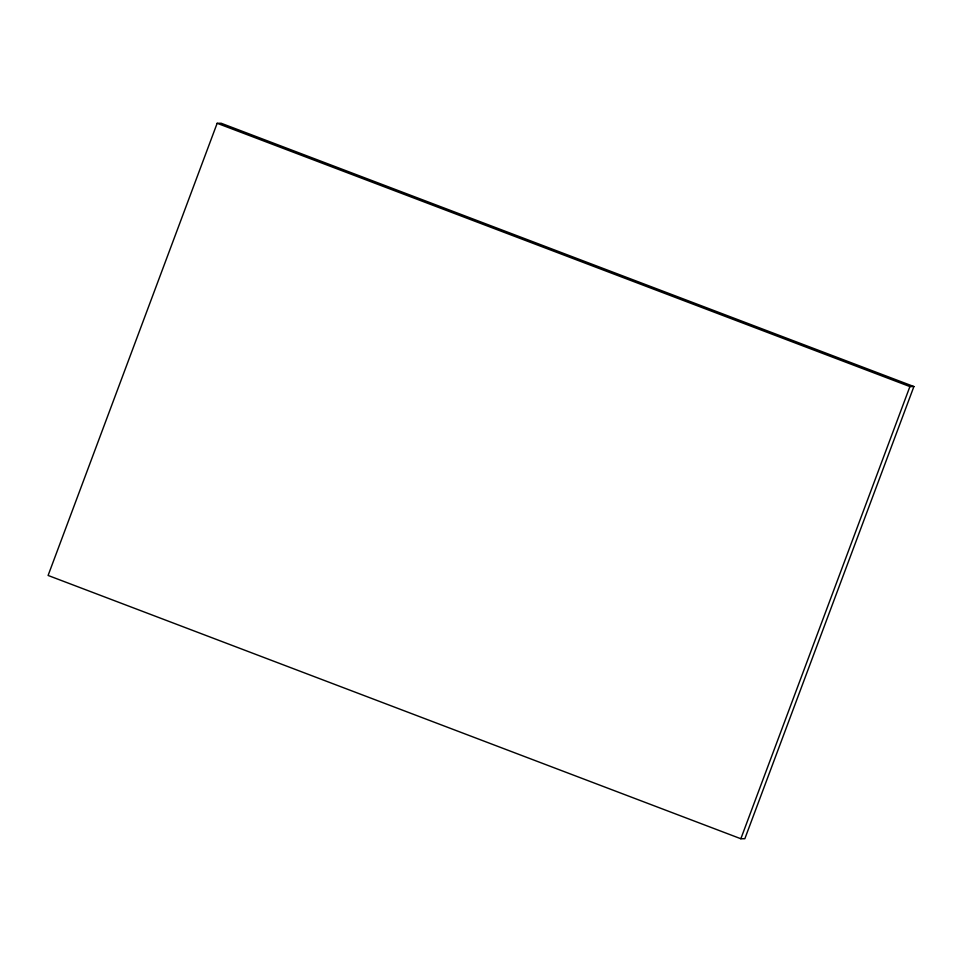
<?xml version="1.0" encoding="UTF-8"?>
<svg xmlns="http://www.w3.org/2000/svg" width="962" height="962" viewBox="0 0 962 962"><rect width="100%" height="100%" fill="white"/><g stroke="black" fill="none" stroke-linecap="round" stroke-linejoin="round"><path stroke-width="1.44" d="M217.159 123.28L48.1 575.456L740.848 838.744L744.841 838.72L913.9 386.544L221.152 123.256L217.159 123.28L909.908 386.568L913.9 386.544M740.848 838.744L909.908 386.568"/></g></svg>
